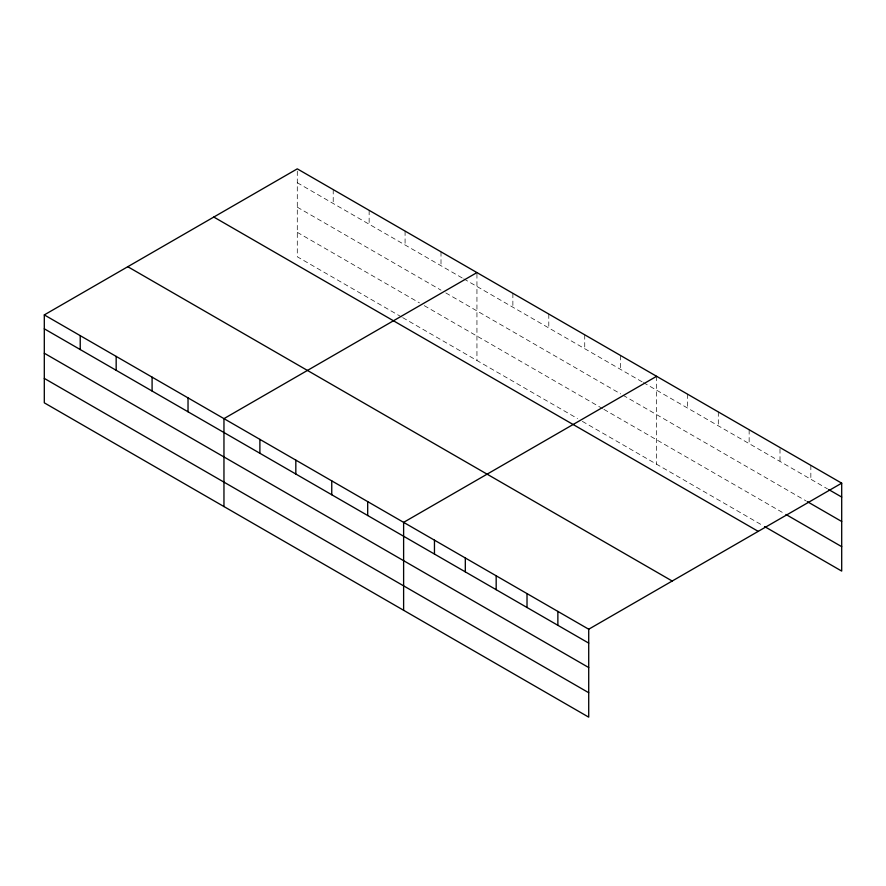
<?xml version="1.0" encoding="UTF-8"?>
<svg xmlns="http://www.w3.org/2000/svg" width="886" height="886" viewBox="0 0 886 886"><rect width="100%" height="100%" fill="white"/><g stroke="black" fill="none" stroke-linecap="round" stroke-linejoin="round"><path stroke-width="0.66" stroke-dasharray="4.43 3.32" d="M297.286 182.749L462.57 278.171M463.766 278.857L642.228 381.899M643.424 382.586L827.458 488.839M297.286 207.169L441.006 290.154M445.802 292.923L620.665 393.882M623.057 395.256L806.105 500.944M297.286 232.342L419.455 302.879M424.239 305.637L602.702 408.679M603.898 409.365L784.741 513.78M401.48 316.933L297.286 256.774L297.286 168.849M402.676 317.62L577.55 418.58M582.335 421.348L763.389 525.874M810.845 465.36L810.845 479.248M780.001 448.814L780.001 461.44M749.146 429.732L749.146 443.631M718.302 411.924L718.302 425.812M687.447 394.115L687.447 408.003M656.592 376.306L656.592 464.22M620.665 355.552L620.665 369.451M584.738 334.808L584.738 348.707M548.799 314.065L548.799 327.964M512.872 293.321L512.872 307.209M476.945 273.84L476.945 360.502M441.006 251.834L441.006 265.722M405.079 231.091L405.079 244.979M369.141 210.347L369.141 224.236M333.214 189.593L333.214 203.492"/><path stroke-width="1.33" d="M588.714 667.546L588.714 629.226L44.3 314.907L44.3 402.831L588.714 717.151L588.714 667.546L44.3 353.226M764.574 526.561L841.7 571.093L841.7 483.169L297.286 168.849L44.3 314.907M476.945 272.578L223.959 418.635L223.959 506.559M656.592 376.306L403.617 522.363L403.617 610.277M588.714 629.226L841.7 483.169M828.643 489.526L841.7 497.057M807.29 501.62L841.7 521.489M785.937 514.467L841.7 546.662M213.803 217.048L758.217 531.367M127.783 266.708L672.197 581.028M44.3 328.806L588.714 643.114M44.3 378.4L588.714 692.719M557.87 611.418L557.87 625.306M527.015 593.609L527.015 607.497M496.171 575.789L496.171 589.688M465.316 557.981L465.316 571.869M434.461 540.172L434.461 554.06M367.69 501.62L367.69 515.508M331.752 480.865L331.752 494.765M295.824 460.122L295.824 474.021M259.886 439.378L259.886 453.267M188.031 397.892L188.031 411.78M152.093 377.148L152.093 391.036M116.166 356.405L116.166 370.293M80.227 335.65L80.227 349.549"/></g></svg>
